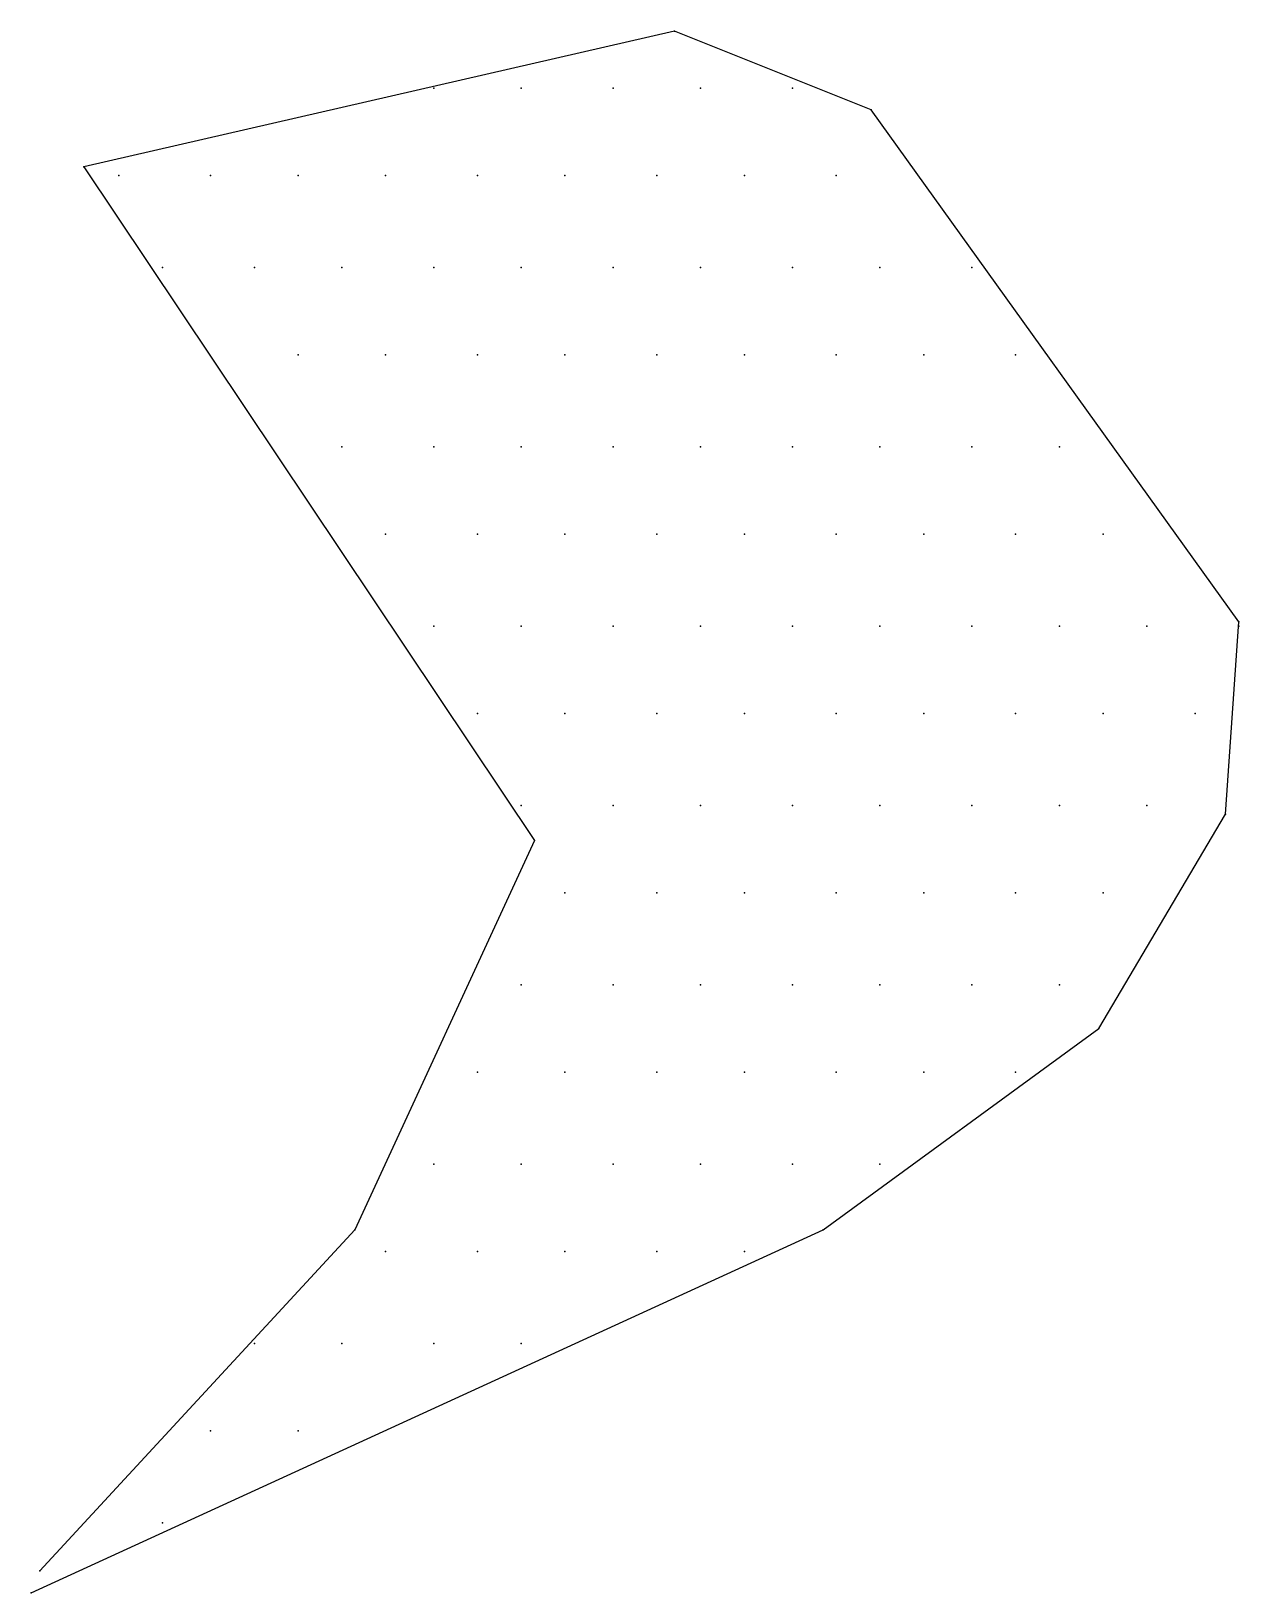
# Model space of a CAD drawing. Extents: x 199580 to 199930, y 645370 to 645670.
# Drawn here: x 199648.25 to 199648.832, y 645649.489 to 645650.243 of the extents above; entities that cross this region are included whole.
import ezdxf

# ---------------------------------------------------------------- set-up
doc = ezdxf.new("R2010")
doc.units = 0
doc.header["$LTSCALE"] = 0.2
doc.layers.add('KOTERET', color=1, linetype='Continuous')

msp = doc.modelspace()

# ---------------------------------------------------------------- linework, layer by layer
at = {"layer": 'KOTERET', "color": 2, "linetype": 'Continuous'}
for points in [[(199648.56013, 645650.24303), (199648.27511, 645650.17758)], [(199648.65514, 645650.20503), (199648.56013, 645650.24303)], [(199648.44401, 645650.21558), (199648.44401, 645650.21558)], [(199648.48624, 645650.21558), (199648.48624, 645650.21558)], [(199648.53058, 645650.21558), (199648.53058, 645650.21558)], [(199648.5728, 645650.21558), (199648.5728, 645650.21558)], [(199648.61714, 645650.21558), (199648.61714, 645650.21558)], [(199648.83249, 645649.95801), (199648.65514, 645650.20503)], [(199648.27511, 645650.17758), (199648.49257, 645649.85245)], [(199648.292, 645650.17336), (199648.292, 645650.17336)], [(199648.33634, 645650.17336), (199648.33634, 645650.17336)], [(199648.37857, 645650.17336), (199648.37857, 645650.17336)], [(199648.42079, 645650.17336), (199648.42079, 645650.17336)], [(199648.46513, 645650.17336), (199648.46513, 645650.17336)], [(199648.50735, 645650.17336), (199648.50735, 645650.17336)], [(199648.55169, 645650.17336), (199648.55169, 645650.17336)], [(199648.59391, 645650.17336), (199648.59391, 645650.17336)], [(199648.63825, 645650.17336), (199648.63825, 645650.17336)], [(199648.31312, 645650.12902), (199648.31312, 645650.12902)], [(199648.35745, 645650.12902), (199648.35745, 645650.12902)], [(199648.39968, 645650.12902), (199648.39968, 645650.12902)], [(199648.44401, 645650.12902), (199648.44401, 645650.12902)], [(199648.48624, 645650.12902), (199648.48624, 645650.12902)], [(199648.53058, 645650.12902), (199648.53058, 645650.12902)], [(199648.5728, 645650.12902), (199648.5728, 645650.12902)], [(199648.61714, 645650.12902), (199648.61714, 645650.12902)], [(199648.65936, 645650.12902), (199648.65936, 645650.12902)], [(199648.7037, 645650.12902), (199648.7037, 645650.12902)], [(199648.37857, 645650.0868), (199648.37857, 645650.0868)], [(199648.42079, 645650.0868), (199648.42079, 645650.0868)], [(199648.46513, 645650.0868), (199648.46513, 645650.0868)], [(199648.50735, 645650.0868), (199648.50735, 645650.0868)], [(199648.55169, 645650.0868), (199648.55169, 645650.0868)], [(199648.59391, 645650.0868), (199648.59391, 645650.0868)], [(199648.63825, 645650.0868), (199648.63825, 645650.0868)], [(199648.68048, 645650.0868), (199648.68048, 645650.0868)], [(199648.72481, 645650.0868), (199648.72481, 645650.0868)], [(199648.39968, 645650.04246), (199648.39968, 645650.04246)], [(199648.44401, 645650.04246), (199648.44401, 645650.04246)], [(199648.48624, 645650.04246), (199648.48624, 645650.04246)], [(199648.53058, 645650.04246), (199648.53058, 645650.04246)], [(199648.5728, 645650.04246), (199648.5728, 645650.04246)], [(199648.61714, 645650.04246), (199648.61714, 645650.04246)], [(199648.65936, 645650.04246), (199648.65936, 645650.04246)], [(199648.7037, 645650.04246), (199648.7037, 645650.04246)], [(199648.74593, 645650.04246), (199648.74593, 645650.04246)], [(199648.42079, 645650.00023), (199648.42079, 645650.00023)], [(199648.46513, 645650.00023), (199648.46513, 645650.00023)], [(199648.50735, 645650.00023), (199648.50735, 645650.00023)], [(199648.55169, 645650.00023), (199648.55169, 645650.00023)], [(199648.59391, 645650.00023), (199648.59391, 645650.00023)], [(199648.63825, 645650.00023), (199648.63825, 645650.00023)], [(199648.68048, 645650.00023), (199648.68048, 645650.00023)], [(199648.72481, 645650.00023), (199648.72481, 645650.00023)], [(199648.76704, 645650.00023), (199648.76704, 645650.00023)], [(199648.44401, 645649.9559), (199648.44401, 645649.9559)], [(199648.48624, 645649.9559), (199648.48624, 645649.9559)], [(199648.53058, 645649.9559), (199648.53058, 645649.9559)], [(199648.5728, 645649.9559), (199648.5728, 645649.9559)], [(199648.61714, 645649.9559), (199648.61714, 645649.9559)], [(199648.65936, 645649.9559), (199648.65936, 645649.9559)], [(199648.7037, 645649.9559), (199648.7037, 645649.9559)], [(199648.74593, 645649.9559), (199648.74593, 645649.9559)], [(199648.78815, 645649.9559), (199648.78815, 645649.9559)], [(199648.82615, 645649.86511), (199648.83249, 645649.95801)], [(199648.83249, 645649.9559), (199648.83249, 645649.9559)], [(199648.46513, 645649.91367), (199648.46513, 645649.91367)], [(199648.50735, 645649.91367), (199648.50735, 645649.91367)], [(199648.55169, 645649.91367), (199648.55169, 645649.91367)], [(199648.59391, 645649.91367), (199648.59391, 645649.91367)], [(199648.63825, 645649.91367), (199648.63825, 645649.91367)], [(199648.68048, 645649.91367), (199648.68048, 645649.91367)], [(199648.72481, 645649.91367), (199648.72481, 645649.91367)], [(199648.76704, 645649.91367), (199648.76704, 645649.91367)], [(199648.81137, 645649.91367), (199648.81137, 645649.91367)], [(199648.48624, 645649.86934), (199648.48624, 645649.86934)], [(199648.53058, 645649.86934), (199648.53058, 645649.86934)], [(199648.5728, 645649.86934), (199648.5728, 645649.86934)], [(199648.61714, 645649.86934), (199648.61714, 645649.86934)], [(199648.65936, 645649.86934), (199648.65936, 645649.86934)], [(199648.7037, 645649.86934), (199648.7037, 645649.86934)], [(199648.74593, 645649.86934), (199648.74593, 645649.86934)], [(199648.76493, 645649.76166), (199648.82615, 645649.86511)], [(199648.78815, 645649.86934), (199648.78815, 645649.86934)], [(199648.49257, 645649.85245), (199648.40601, 645649.66454)], [(199648.50735, 645649.82711), (199648.50735, 645649.82711)], [(199648.55169, 645649.82711), (199648.55169, 645649.82711)], [(199648.59391, 645649.82711), (199648.59391, 645649.82711)], [(199648.63825, 645649.82711), (199648.63825, 645649.82711)], [(199648.68048, 645649.82711), (199648.68048, 645649.82711)], [(199648.72481, 645649.82711), (199648.72481, 645649.82711)], [(199648.76704, 645649.82711), (199648.76704, 645649.82711)], [(199648.48624, 645649.78277), (199648.48624, 645649.78277)], [(199648.53058, 645649.78277), (199648.53058, 645649.78277)], [(199648.5728, 645649.78277), (199648.5728, 645649.78277)], [(199648.61714, 645649.78277), (199648.61714, 645649.78277)], [(199648.65936, 645649.78277), (199648.65936, 645649.78277)], [(199648.7037, 645649.78277), (199648.7037, 645649.78277)], [(199648.74593, 645649.78277), (199648.74593, 645649.78277)], [(199648.63192, 645649.66454), (199648.76493, 645649.76166)], [(199648.46513, 645649.74055), (199648.46513, 645649.74055)], [(199648.50735, 645649.74055), (199648.50735, 645649.74055)], [(199648.55169, 645649.74055), (199648.55169, 645649.74055)], [(199648.59391, 645649.74055), (199648.59391, 645649.74055)], [(199648.63825, 645649.74055), (199648.63825, 645649.74055)], [(199648.68048, 645649.74055), (199648.68048, 645649.74055)], [(199648.72481, 645649.74055), (199648.72481, 645649.74055)], [(199648.44401, 645649.69621), (199648.44401, 645649.69621)], [(199648.48624, 645649.69621), (199648.48624, 645649.69621)], [(199648.53058, 645649.69621), (199648.53058, 645649.69621)], [(199648.5728, 645649.69621), (199648.5728, 645649.69621)], [(199648.61714, 645649.69621), (199648.61714, 645649.69621)], [(199648.65936, 645649.69621), (199648.65936, 645649.69621)], [(199648.24978, 645649.48931), (199648.63192, 645649.66454)], [(199648.40601, 645649.66454), (199648.254, 645649.49987)], [(199648.42079, 645649.65399), (199648.42079, 645649.65399)], [(199648.46513, 645649.65399), (199648.46513, 645649.65399)], [(199648.50735, 645649.65399), (199648.50735, 645649.65399)], [(199648.55169, 645649.65399), (199648.55169, 645649.65399)], [(199648.59391, 645649.65399), (199648.59391, 645649.65399)], [(199648.35745, 645649.60965), (199648.35745, 645649.60965)], [(199648.39968, 645649.60965), (199648.39968, 645649.60965)], [(199648.44401, 645649.60965), (199648.44401, 645649.60965)], [(199648.48624, 645649.60965), (199648.48624, 645649.60965)], [(199648.33634, 645649.56743), (199648.33634, 645649.56743)], [(199648.37857, 645649.56743), (199648.37857, 645649.56743)], [(199648.31312, 645649.52309), (199648.31312, 645649.52309)]]:
    msp.add_lwpolyline(points, dxfattribs=at)
at = {"layer": 'KOTERET', "color": 1}
for p in [(199648.56013, 645650.24303), (199648.56013, 645650.24303), (199648.44401, 645650.21558), (199648.44401, 645650.21558), (199648.48624, 645650.21558), (199648.48624, 645650.21558), (199648.53058, 645650.21558), (199648.53058, 645650.21558), (199648.5728, 645650.21558), (199648.5728, 645650.21558), (199648.61714, 645650.21558), (199648.61714, 645650.21558), (199648.65514, 645650.20503), (199648.65514, 645650.20503), (199648.27511, 645650.17758), (199648.27511, 645650.17758), (199648.292, 645650.17336), (199648.292, 645650.17336), (199648.33634, 645650.17336), (199648.33634, 645650.17336), (199648.37857, 645650.17336), (199648.37857, 645650.17336), (199648.42079, 645650.17336), (199648.42079, 645650.17336), (199648.46513, 645650.17336), (199648.46513, 645650.17336), (199648.50735, 645650.17336), (199648.50735, 645650.17336), (199648.55169, 645650.17336), (199648.55169, 645650.17336), (199648.59391, 645650.17336), (199648.59391, 645650.17336), (199648.63825, 645650.17336), (199648.63825, 645650.17336), (199648.31312, 645650.12902), (199648.31312, 645650.12902), (199648.35745, 645650.12902), (199648.35745, 645650.12902), (199648.39968, 645650.12902), (199648.39968, 645650.12902), (199648.44401, 645650.12902), (199648.44401, 645650.12902), (199648.48624, 645650.12902), (199648.48624, 645650.12902), (199648.53058, 645650.12902), (199648.53058, 645650.12902), (199648.5728, 645650.12902), (199648.5728, 645650.12902), (199648.61714, 645650.12902), (199648.61714, 645650.12902), (199648.65936, 645650.12902), (199648.65936, 645650.12902), (199648.7037, 645650.12902), (199648.7037, 645650.12902), (199648.37857, 645650.0868), (199648.37857, 645650.0868), (199648.42079, 645650.0868), (199648.42079, 645650.0868), (199648.46513, 645650.0868), (199648.46513, 645650.0868), (199648.50735, 645650.0868), (199648.50735, 645650.0868), (199648.55169, 645650.0868), (199648.55169, 645650.0868), (199648.59391, 645650.0868), (199648.59391, 645650.0868), (199648.63825, 645650.0868), (199648.63825, 645650.0868), (199648.68048, 645650.0868), (199648.68048, 645650.0868), (199648.72481, 645650.0868), (199648.72481, 645650.0868), (199648.39968, 645650.04246), (199648.39968, 645650.04246), (199648.44401, 645650.04246), (199648.44401, 645650.04246), (199648.48624, 645650.04246), (199648.48624, 645650.04246), (199648.53058, 645650.04246), (199648.53058, 645650.04246), (199648.5728, 645650.04246), (199648.5728, 645650.04246), (199648.61714, 645650.04246), (199648.61714, 645650.04246), (199648.65936, 645650.04246), (199648.65936, 645650.04246), (199648.7037, 645650.04246), (199648.7037, 645650.04246), (199648.74593, 645650.04246), (199648.74593, 645650.04246), (199648.42079, 645650.00023), (199648.42079, 645650.00023), (199648.46513, 645650.00023), (199648.46513, 645650.00023), (199648.50735, 645650.00023), (199648.50735, 645650.00023), (199648.55169, 645650.00023), (199648.55169, 645650.00023), (199648.59391, 645650.00023), (199648.59391, 645650.00023), (199648.63825, 645650.00023), (199648.63825, 645650.00023), (199648.68048, 645650.00023), (199648.68048, 645650.00023), (199648.72481, 645650.00023), (199648.72481, 645650.00023), (199648.76704, 645650.00023), (199648.76704, 645650.00023), (199648.44401, 645649.9559), (199648.44401, 645649.9559), (199648.48624, 645649.9559), (199648.48624, 645649.9559), (199648.53058, 645649.9559), (199648.53058, 645649.9559), (199648.5728, 645649.9559), (199648.5728, 645649.9559), (199648.61714, 645649.9559), (199648.61714, 645649.9559), (199648.65936, 645649.9559), (199648.65936, 645649.9559), (199648.7037, 645649.9559), (199648.7037, 645649.9559), (199648.74593, 645649.9559), (199648.74593, 645649.9559), (199648.78815, 645649.9559), (199648.78815, 645649.9559), (199648.83249, 645649.95801), (199648.83249, 645649.95801), (199648.83249, 645649.9559), (199648.83249, 645649.9559), (199648.46513, 645649.91367), (199648.46513, 645649.91367), (199648.50735, 645649.91367), (199648.50735, 645649.91367), (199648.55169, 645649.91367), (199648.55169, 645649.91367), (199648.59391, 645649.91367), (199648.59391, 645649.91367), (199648.63825, 645649.91367), (199648.63825, 645649.91367), (199648.68048, 645649.91367), (199648.68048, 645649.91367), (199648.72481, 645649.91367), (199648.72481, 645649.91367), (199648.76704, 645649.91367), (199648.76704, 645649.91367), (199648.81137, 645649.91367), (199648.81137, 645649.91367), (199648.48624, 645649.86934), (199648.48624, 645649.86934), (199648.53058, 645649.86934), (199648.53058, 645649.86934), (199648.5728, 645649.86934), (199648.5728, 645649.86934), (199648.61714, 645649.86934), (199648.61714, 645649.86934), (199648.65936, 645649.86934), (199648.65936, 645649.86934), (199648.7037, 645649.86934), (199648.7037, 645649.86934), (199648.74593, 645649.86934), (199648.74593, 645649.86934), (199648.78815, 645649.86934), (199648.78815, 645649.86934), (199648.82615, 645649.86511), (199648.82615, 645649.86511), (199648.49257, 645649.85245), (199648.49257, 645649.85245), (199648.50735, 645649.82711), (199648.50735, 645649.82711), (199648.55169, 645649.82711), (199648.55169, 645649.82711), (199648.59391, 645649.82711), (199648.59391, 645649.82711), (199648.63825, 645649.82711), (199648.63825, 645649.82711), (199648.68048, 645649.82711), (199648.68048, 645649.82711), (199648.72481, 645649.82711), (199648.72481, 645649.82711), (199648.76704, 645649.82711), (199648.76704, 645649.82711), (199648.48624, 645649.78277), (199648.48624, 645649.78277), (199648.53058, 645649.78277), (199648.53058, 645649.78277), (199648.5728, 645649.78277), (199648.5728, 645649.78277), (199648.61714, 645649.78277), (199648.61714, 645649.78277), (199648.65936, 645649.78277), (199648.65936, 645649.78277), (199648.7037, 645649.78277), (199648.7037, 645649.78277), (199648.74593, 645649.78277), (199648.74593, 645649.78277), (199648.76493, 645649.76166), (199648.76493, 645649.76166), (199648.46513, 645649.74055), (199648.46513, 645649.74055), (199648.50735, 645649.74055), (199648.50735, 645649.74055), (199648.55169, 645649.74055), (199648.55169, 645649.74055), (199648.59391, 645649.74055), (199648.59391, 645649.74055), (199648.63825, 645649.74055), (199648.63825, 645649.74055), (199648.68048, 645649.74055), (199648.68048, 645649.74055), (199648.72481, 645649.74055), (199648.72481, 645649.74055), (199648.44401, 645649.69621), (199648.44401, 645649.69621), (199648.48624, 645649.69621), (199648.48624, 645649.69621), (199648.53058, 645649.69621), (199648.53058, 645649.69621), (199648.5728, 645649.69621), (199648.5728, 645649.69621), (199648.61714, 645649.69621), (199648.61714, 645649.69621), (199648.65936, 645649.69621), (199648.65936, 645649.69621), (199648.40601, 645649.66454), (199648.40601, 645649.66454), (199648.63192, 645649.66454), (199648.63192, 645649.66454), (199648.42079, 645649.65399), (199648.42079, 645649.65399), (199648.46513, 645649.65399), (199648.46513, 645649.65399), (199648.50735, 645649.65399), (199648.50735, 645649.65399), (199648.55169, 645649.65399), (199648.55169, 645649.65399), (199648.59391, 645649.65399), (199648.59391, 645649.65399), (199648.35745, 645649.60965), (199648.35745, 645649.60965), (199648.39968, 645649.60965), (199648.39968, 645649.60965), (199648.44401, 645649.60965), (199648.44401, 645649.60965), (199648.48624, 645649.60965), (199648.48624, 645649.60965), (199648.33634, 645649.56743), (199648.33634, 645649.56743), (199648.37857, 645649.56743), (199648.37857, 645649.56743), (199648.31312, 645649.52309), (199648.31312, 645649.52309), (199648.254, 645649.49987), (199648.24978, 645649.48931)]:
    msp.add_point(p, dxfattribs=at)

doc.saveas('drawing.dxf')
